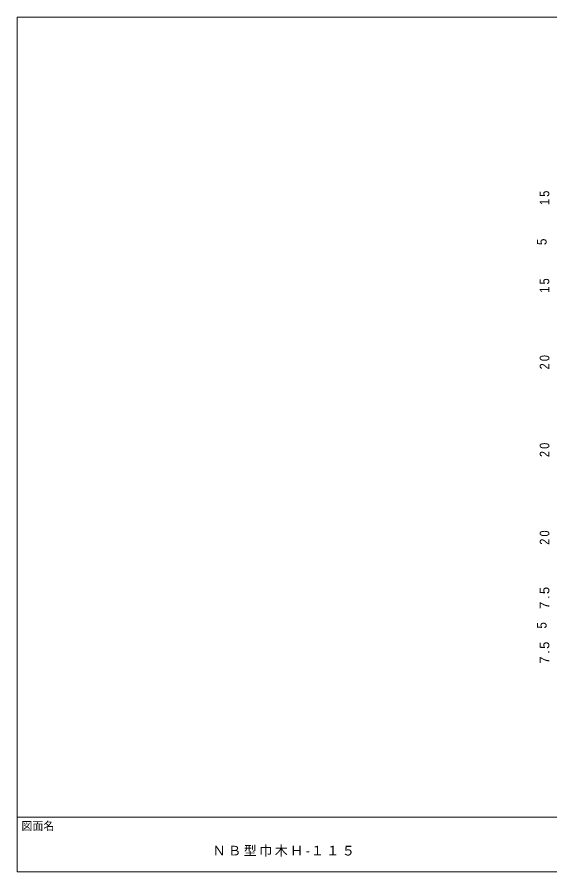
# Model space of a CAD drawing. Units: millimetres on the paper. Extents: x -141 to 141, y -98 to 98.
# Drawn here: x -141 to -19.4, y -97.5 to 97.5 of the extents above; entities that cross this region are included whole.
import ezdxf
from ezdxf.enums import TextEntityAlignment as Align

# ---------------------------------------------------------------- set-up
doc = ezdxf.new("R2010")
doc.units = ezdxf.units.MM
for name, color, linetype, lineweight in [('F-0_図面枠', 2, 'Continuous', 9), ('F-3_F-3ﾚｲﾔ', 4, 'Continuous', 9), ('F-5_F-5ﾚｲﾔ', 7, 'Continuous', 9)]:
    doc.layers.add(name, color=color, linetype=linetype, lineweight=lineweight)
doc.styles.add('HGｺﾞｼｯｸM', font='')
doc.styles.get('HGｺﾞｼｯｸM').set_extended_font_data('HGｺﾞｼｯｸM')

msp = doc.modelspace()

# ---------------------------------------------------------------- linework, layer by layer
at = {"layer": 'F-0_図面枠', "color": 5}
for p, q in [((-141, 97.5), (141, 97.5)), ((-141, -97.5), (-141, 97.5)), ((-141, -85), (141, -85)), ((141, -97.5), (-141, -97.5))]:
    msp.add_line(p, q, dxfattribs=at)

# ---------------------------------------------------------------- texts
at = {"layer": 'F-0_図面枠', "color": 7, "style": 'HGｺﾞｼｯｸM'}
msp.add_text('図面名', height=1.833, dxfattribs=at).set_placement((-140, -88.5), align=Align.BOTTOM_LEFT)
at = {"layer": 'F-3_F-3ﾚｲﾔ', "color": 7, "style": 'HGｺﾞｼｯｸM', "width": 0.9}
for p in [(-19.5, 45.5), (-19.5, -42)]:
    msp.add_text('5', height=2.199, rotation=90, dxfattribs=at).set_placement(p, align=Align.BOTTOM_LEFT)
at = {"layer": 'F-3_F-3ﾚｲﾔ', "color": 7, "char_height": 2.199, "attachment_point": 7, "rotation": 90, "style": 'HGｺﾞｼｯｸM'}
for s, insert in [('\\T1.36;\\W0.85;15', (-19.5, 54.625)), ('\\T1.36;\\W0.85;15', (-19.5, 34.625)), ('\\T1.36;\\W0.85;20', (-19.5, 17.125)), ('\\T1.36;\\W0.85;20', (-19.5, -2.875)), ('\\T1.36;\\W0.85;20', (-19.5, -22.875)), ('\\T1.38;7.5', (-19.5, -37.5)), ('\\T1.38;7.5', (-19.5, -50))]:
    msp.add_mtext(s, dxfattribs=dict(at, insert=insert))
at = {"layer": 'F-5_F-5ﾚｲﾔ', "insert": (-96.375, -94), "char_height": 2.199, "attachment_point": 7, "style": 'HGｺﾞｼｯｸM'}
msp.add_mtext('\\T1.18;ＮＢ型巾木Ｈ-１１５', dxfattribs=at)

doc.saveas('drawing.dxf')
